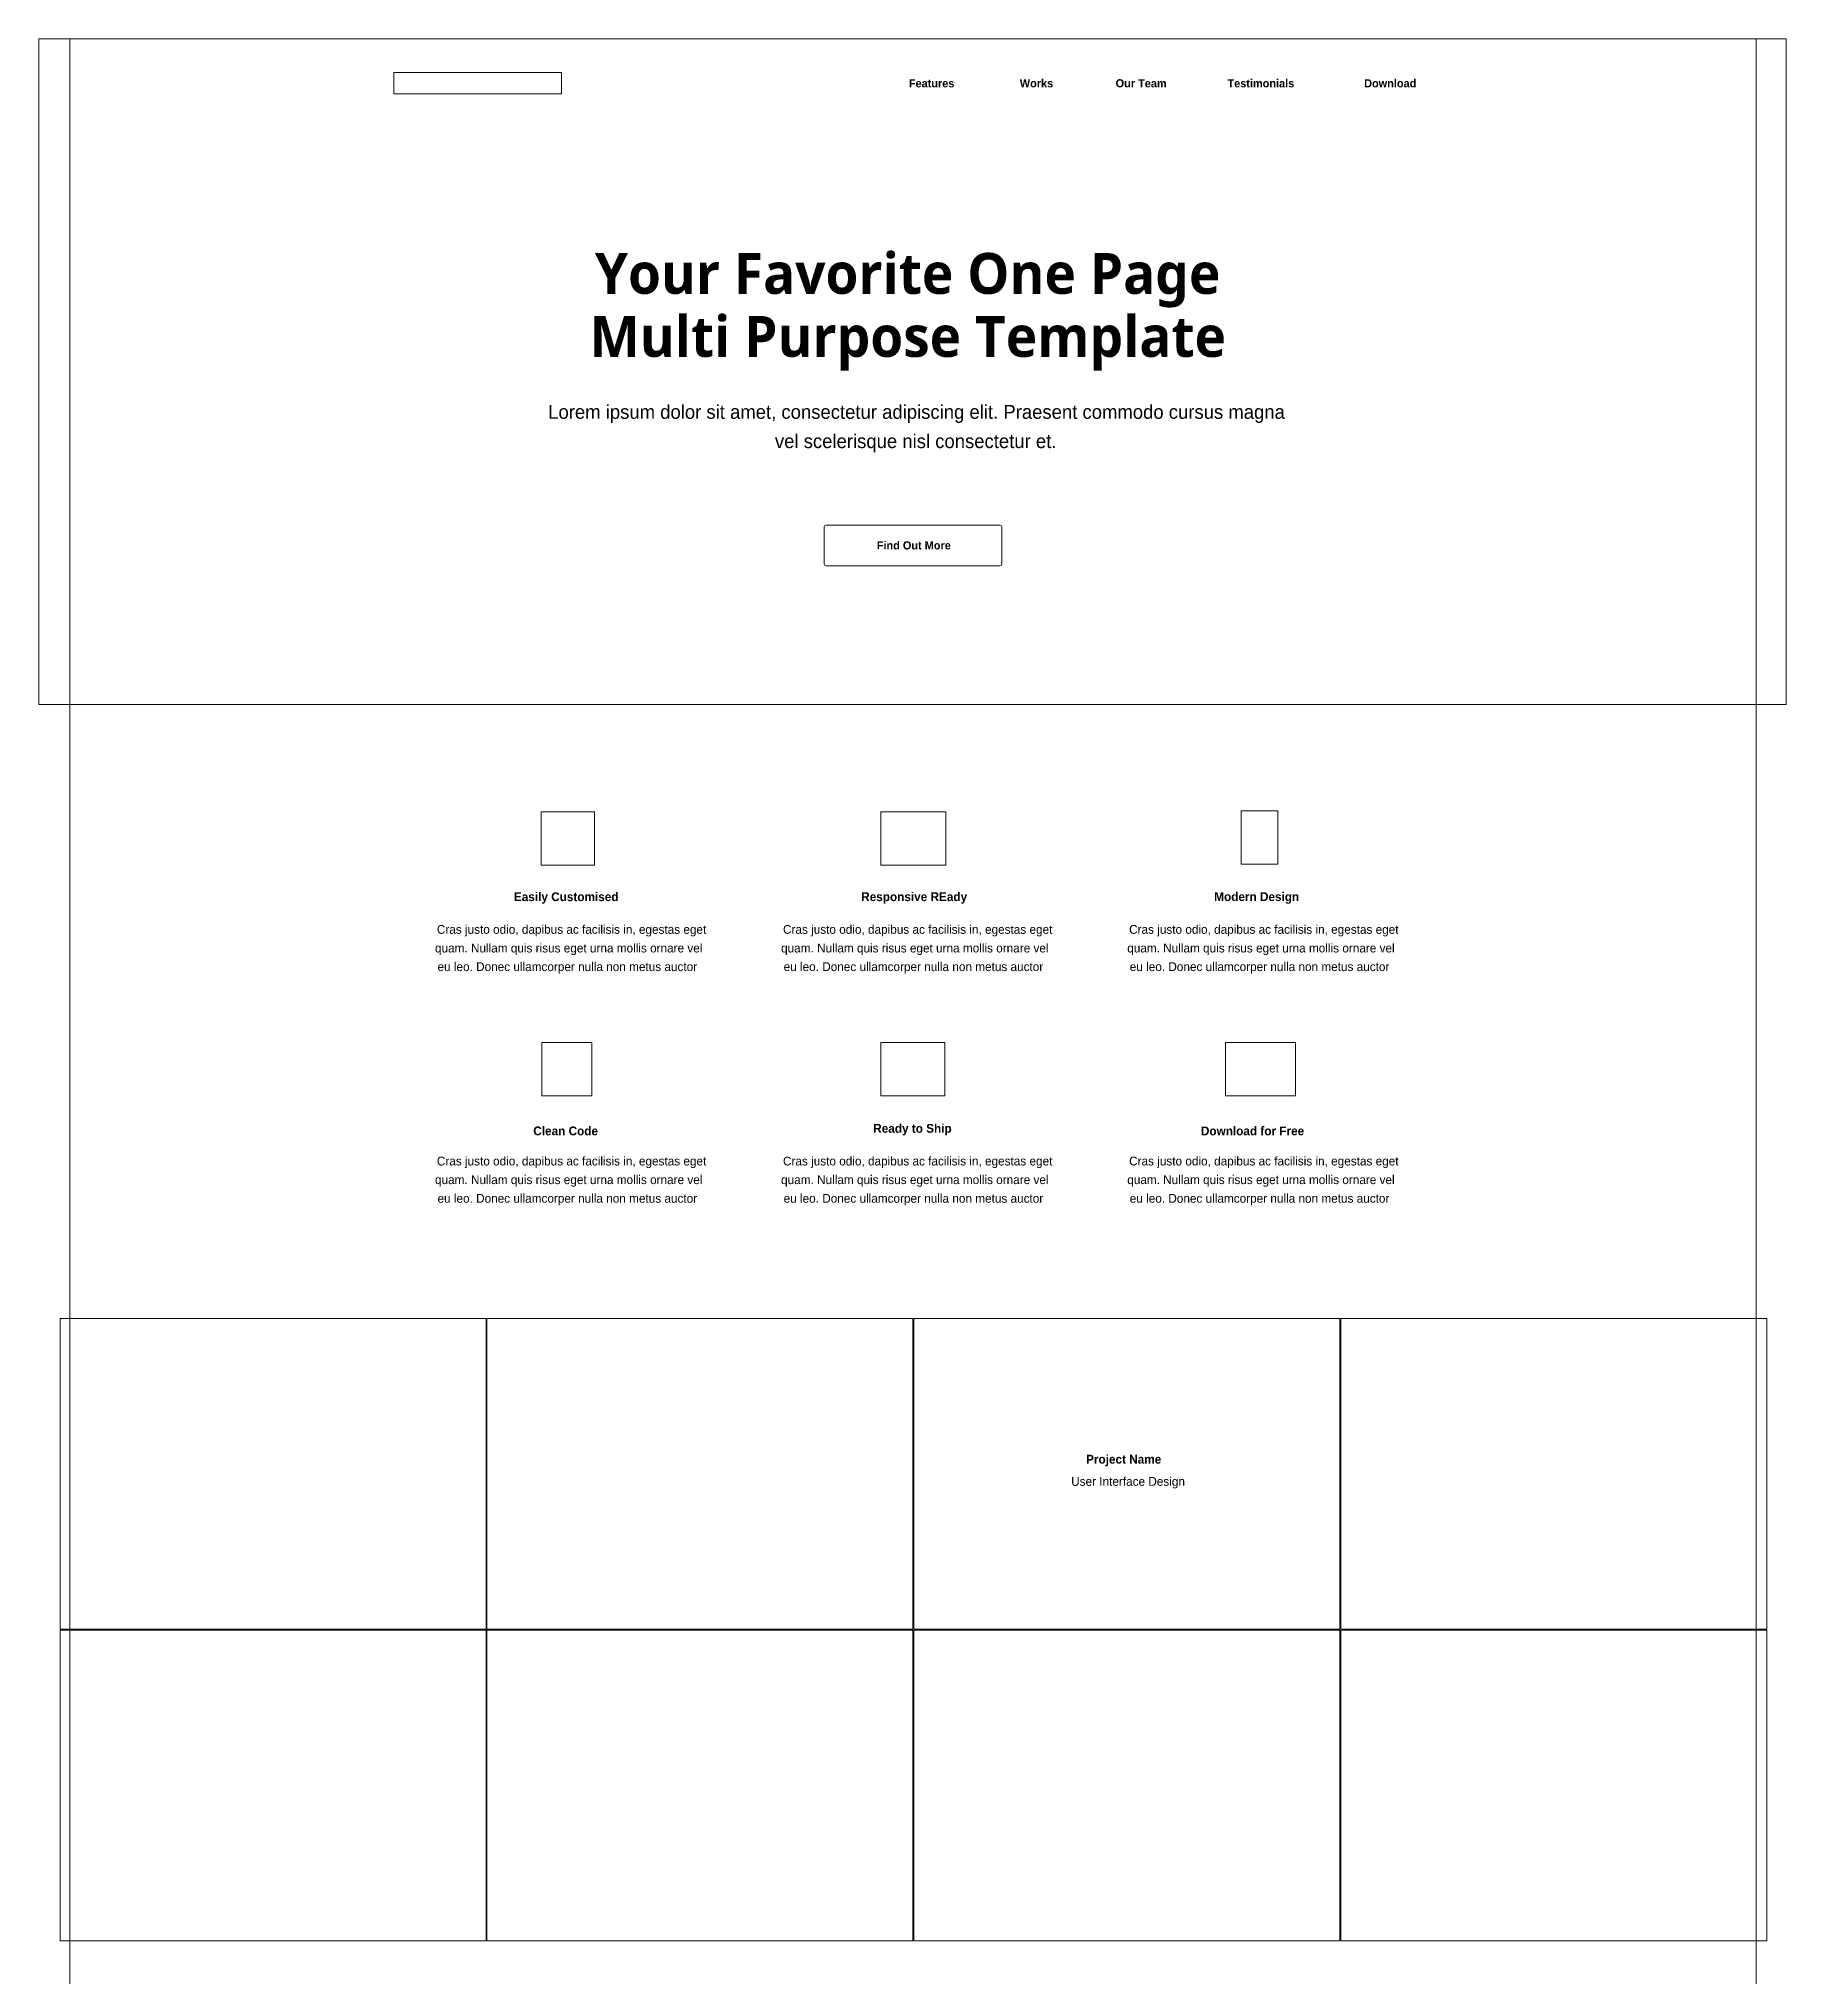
# Model space of a CAD drawing. Extents: x -25 to 1944, y -1514 to 2594.
# Drawn here: x -25 to 1944, y 410 to 2594 of the extents above; entities that cross this region are included whole.
import ezdxf

# ---------------------------------------------------------------- set-up
doc = ezdxf.new("R2010")
doc.units = 0
doc.header["$MEASUREMENT"] = 0
doc.header["$XCLIPFRAME"] = 2
for name, color, linetype, lineweight in [('features', 7, 'Continuous', 0), ('header', 7, 'Continuous', 0), ('Layer 1\xa0Image', 7, 'Continuous', 0), ('masthead', 7, 'Continuous', 0), ('works', 7, 'Continuous', 0)]:
    doc.layers.add(name, color=color, linetype=linetype, lineweight=lineweight)
picture_1 = doc.add_image_def('image1.png', size_in_pixel=(1900, 4108))
picture_2 = doc.add_image_def('image2.png', size_in_pixel=(1900, 750))
picture_3 = doc.add_image_def('image3.png', size_in_pixel=(189, 24))
picture_4 = doc.add_image_def('image4.png', size_in_pixel=(60, 60))
picture_5 = doc.add_image_def('image5.png', size_in_pixel=(73, 60))
picture_6 = doc.add_image_def('image6.png', size_in_pixel=(41, 60))
picture_7 = doc.add_image_def('image7.png', size_in_pixel=(56, 60))
picture_8 = doc.add_image_def('image8.png', size_in_pixel=(72, 60))
picture_9 = doc.add_image_def('image9.png', size_in_pixel=(79, 60))
picture_10 = doc.add_image_def('image10.png', size_in_pixel=(469, 350))
picture_11 = doc.add_image_def('image11.png', size_in_pixel=(480, 350))
picture_12 = doc.add_image_def('image12.png', size_in_pixel=(480, 350))
picture_13 = doc.add_image_def('image13.png', size_in_pixel=(468, 350))
picture_14 = doc.add_image_def('image14.png', size_in_pixel=(469, 350))
picture_15 = doc.add_image_def('image15.png', size_in_pixel=(480, 350))
picture_16 = doc.add_image_def('image16.png', size_in_pixel=(480, 350))
picture_17 = doc.add_image_def('image17.png', size_in_pixel=(468, 350))

msp = doc.modelspace()

# ---------------------------------------------------------------- linework, layer by layer
at = {"layer": 'masthead'}
msp.add_lwpolyline([(-25, 2594), (-25, 1844), (1944, 1844), (1944, 2594)], close=True, dxfattribs=at)
msp.add_open_spline([(1058, 2045.999755859375), (1058, 2045.999755859375), (862, 2045.999755859375), (862, 2045.999755859375), (860.8955078124999, 2045.999755859375), (860.0000610351562, 2045.104370117188), (860.0000610351562, 2043.999755859375), (860.0000610351562, 2043.999755859375), (860.0000610351562, 2002.000244140625), (860.0000610351562, 2002.000244140625), (860.0000610351562, 2000.895629882812), (860.8955078124999, 2000.000244140625), (862, 2000.000244140625), (862, 2000.000244140625), (1058, 2000.000244140625), (1058, 2000.000244140625), (1059.104614257812, 2000.000244140625), (1060, 2000.895629882812), (1060, 2002.000244140625), (1060, 2002.000244140625), (1060, 2043.999755859375), (1060, 2043.999755859375), (1060, 2045.104370117188), (1059.104614257812, 2045.999755859375), (1058, 2045.999755859375)], degree=3, knots=[0, 0, 0, 0, 1, 1, 1, 2, 2, 2, 3, 3, 3, 4, 4, 4, 5, 5, 5, 6, 6, 6, 7, 7, 7, 8, 8, 8, 8], dxfattribs=at)
at = {"layer": 'works'}
for points in [[(-0.99993896484375, 1151.999877929687), (-0.99993896484375, 801.9999389648438), (478.9999389648437, 801.9999389648438), (478.9999389648437, 1151.999877929687)], [(479.9999389648437, 1151.999877929687), (479.9999389648437, 801.9999389648438), (960, 801.9999389648438), (960, 1151.999877929687)], [(961, 1151.999877929687), (961, 801.9999389648438), (1441, 801.9999389648438), (1441, 1151.999877929687)], [(1442, 1151.999877929687), (1442, 801.9999389648438), (1922, 801.9999389648438), (1922, 1151.999877929687)], [(-0.99993896484375, 800.9999389648438), (-0.99993896484375, 451), (478.9999389648437, 451), (478.9999389648437, 800.9999389648438)], [(479.9999389648437, 800.9999389648438), (479.9999389648437, 451), (960, 451), (960, 800.9999389648438)], [(961, 800.9999389648438), (961, 451), (1441, 451), (1441, 800.9999389648438)], [(1442, 800.9999389648438), (1442, 451), (1922, 451), (1922, 800.9999389648438)]]:
    msp.add_lwpolyline(points, close=True, dxfattribs=at)

# ---------------------------------------------------------------- texts
at = {"layer": 'features', "char_height": 0.2, "attachment_point": 7}
for s, insert in [('\\C250;\\c3354669;\\FRaleway Bold|b1|i0|c1;\\H9.912000;\\W1.000000;Easily Customised', (510.3775024414062, 1619.390625)), ('\\C250;\\c3354669;\\FRaleway Bold|b1|i0|c1;\\H9.912000;\\W1.000000;Responsive REady', (901.7083435058593, 1619.390625)), ('\\C250;\\c3354669;\\FRaleway Bold|b1|i0|c1;\\H9.912000;\\W1.000000;Modern Design', (1299.45637512207, 1619.390625)), ('\\C8;\\c7959148;\\FRaleway|b0|i0|c1;\\H9.912000;\\W1.000000;Cras justo odio, dapibus ac facilisis in, egestas eget ', (423.5834045410156, 1582.564025878906)), ('\\C8;\\c7959148;\\FRaleway|b0|i0|c1;\\H9.912000;\\W1.000000;Cras justo odio, dapibus ac facilisis in, egestas eget ', (813.5834045410156, 1582.564025878906)), ('\\C8;\\c7959148;\\FRaleway|b0|i0|c1;\\H9.912000;\\W1.000000;Cras justo odio, dapibus ac facilisis in, egestas eget ', (1203.583404541016, 1582.564025878906)), ('\\C8;\\c7959148;\\FRaleway|b0|i0|c1;\\H9.912000;\\W1.000000;quam. Nullam quis risus eget urna mollis ornare vel ', (421.4553680419921, 1561.564025878906)), ('\\C8;\\c7959148;\\FRaleway|b0|i0|c1;\\H9.912000;\\W1.000000;quam. Nullam quis risus eget urna mollis ornare vel ', (811.4553680419922, 1561.564025878906)), ('\\C8;\\c7959148;\\FRaleway|b0|i0|c1;\\H9.912000;\\W1.000000;quam. Nullam quis risus eget urna mollis ornare vel ', (1201.455368041992, 1561.564025878906)), ('\\C8;\\c7959148;\\FRaleway|b0|i0|c1;\\H9.912000;\\W1.000000;eu leo. Donec ullamcorper nulla non metus auctor ', (424.3112182617187, 1540.564025878906)), ('\\C8;\\c7959148;\\FRaleway|b0|i0|c1;\\H9.912000;\\W1.000000;eu leo. Donec ullamcorper nulla non metus auctor ', (814.3112182617188, 1540.564025878906)), ('\\C8;\\c7959148;\\FRaleway|b0|i0|c1;\\H9.912000;\\W1.000000;eu leo. Donec ullamcorper nulla non metus auctor ', (1204.311218261719, 1540.564025878906)), ('\\C250;\\c3354669;\\FRaleway Bold|b1|i0|c1;\\H9.912000;\\W1.000000;Clean Code', (532.2032623291014, 1358.390625)), ('\\C250;\\c3354669;\\FRaleway Bold|b1|i0|c1;\\H9.912000;\\W1.000000;Ready to Ship', (915.2740478515625, 1358.390625)), ('\\C250;\\c3354669;\\FRaleway Bold|b1|i0|c1;\\H9.912000;\\W1.000000;Download for Free', (1284.483322143554, 1358.390625)), ('\\C8;\\c7959148;\\FRaleway|b0|i0|c1;\\H9.912000;\\W1.000000;Cras justo odio, dapibus ac facilisis in, egestas eget ', (423.5834045410156, 1321.564025878906)), ('\\C8;\\c7959148;\\FRaleway|b0|i0|c1;\\H9.912000;\\W1.000000;Cras justo odio, dapibus ac facilisis in, egestas eget ', (813.5834045410156, 1321.564025878906)), ('\\C8;\\c7959148;\\FRaleway|b0|i0|c1;\\H9.912000;\\W1.000000;Cras justo odio, dapibus ac facilisis in, egestas eget ', (1203.583404541016, 1321.564025878906)), ('\\C8;\\c7959148;\\FRaleway|b0|i0|c1;\\H9.912000;\\W1.000000;quam. Nullam quis risus eget urna mollis ornare vel ', (421.4553680419921, 1300.564025878906)), ('\\C8;\\c7959148;\\FRaleway|b0|i0|c1;\\H9.912000;\\W1.000000;quam. Nullam quis risus eget urna mollis ornare vel ', (811.4553680419922, 1300.564025878906)), ('\\C8;\\c7959148;\\FRaleway|b0|i0|c1;\\H9.912000;\\W1.000000;quam. Nullam quis risus eget urna mollis ornare vel ', (1201.455368041992, 1300.564025878906)), ('\\C8;\\c7959148;\\FRaleway|b0|i0|c1;\\H9.912000;\\W1.000000;eu leo. Donec ullamcorper nulla non metus auctor ', (424.3112182617187, 1279.564025878906)), ('\\C8;\\c7959148;\\FRaleway|b0|i0|c1;\\H9.912000;\\W1.000000;eu leo. Donec ullamcorper nulla non metus auctor ', (814.3112182617188, 1279.564025878906)), ('\\C8;\\c7959148;\\FRaleway|b0|i0|c1;\\H9.912000;\\W1.000000;eu leo. Donec ullamcorper nulla non metus auctor ', (1204.311218261719, 1279.564025878906))]:
    msp.add_mtext(s, dxfattribs=dict(at, insert=insert))
at = {"layer": 'header', "char_height": 0.2, "attachment_point": 7}
for s, insert in [('\\C7;\\c16777215;\\FRaleway Bold|b1|i0|c1;\\H9.204000;\\W1.000000;Features', (955.4023437499999, 2539.1015625)), ('\\C7;\\c16777215;\\FRaleway Bold|b1|i0|c1;\\H9.204000;\\W1.000000;Works', (1080.40234375, 2539.1015625)), ('\\C7;\\c16777215;\\FRaleway Bold|b1|i0|c1;\\H9.204000;\\W1.000000;Our Team', (1188.40234375, 2539.1015625)), ('\\C7;\\c16777215;\\FRaleway Bold|b1|i0|c1;\\H9.204000;\\W1.000000;Testimonials', (1314.40234375, 2539.1015625)), ('\\C7;\\c16777215;\\FRaleway Bold|b1|i0|c1;\\H9.204000;\\W1.000000;Download', (1468.40234375, 2539.1015625))]:
    msp.add_mtext(s, dxfattribs=dict(at, insert=insert))
at = {"layer": 'masthead', "char_height": 0.2, "attachment_point": 7}
for s, insert in [('\\C7;\\c16777215;\\FOpenSans Bold|b1|i0|c1;\\H46.020000;\\W1.000000;Your Favorite One Page', (601.5555114746093, 2291.1171875)), ('\\C7;\\c16777215;\\FOpenSans Bold|b1|i0|c1;\\H46.020000;\\W1.000000;Multi Purpose Template', (595.7066955566406, 2220.1171875)), ('\\C7;\\c16777215;\\FRaleway|b0|i0|c1;\\H15.576000;\\W1.000000;Lorem ipsum dolor sit amet, consectetur adipiscing elit. Praesent commodo cursus magna', (549.0229492187499, 2161.1171875)), ('\\C7;\\c16777215;\\FRaleway|b0|i0|c1;\\H15.576000;\\W1.000000;vel scelerisque nisl consectetur et.', (804.4953613281249, 2128.1171875)), ('\\C7;\\c16777215;\\FRaleway SemiBold|b1|i0|c1;\\H9.204000;\\W1.000000;Find Out More', (919.2541198730468, 2018.48828125))]:
    msp.add_mtext(s, dxfattribs=dict(at, insert=insert))
at = {"layer": 'works', "char_height": 0.2, "attachment_point": 7}
for s, insert in [('\\C7;\\c16777215;\\FRaleway Bold|b1|i0|c1;\\H9.912000;\\W1.000000;Project Name', (1155.077362060547, 985.62890625)), ('\\C7;\\c16777215;\\FRaleway|b0|i0|c1;\\H9.912000;\\W1.000000;User Interface Design', (1138.31265258789, 960.62890625))]:
    msp.add_mtext(s, dxfattribs=dict(at, insert=insert))

# ---------------------------------------------------------------- pictures from other files: only their frames are drawn
at = {"layer": 'features'}
image = msp.add_image(picture_4, insert=(541, 1663), size_in_units=(60, 60), dxfattribs=at)
image = msp.add_image(picture_5, insert=(924, 1663), size_in_units=(73, 60), dxfattribs=at)
image = msp.add_image(picture_6, insert=(1330, 1664), size_in_units=(41, 60), dxfattribs=at)
image.set_boundary_path([(-0.5, -0.5), (40.49999999999999, 59.5)])
image.dxf.clipping = 0
image.dxf.flags = 3
image = msp.add_image(picture_7, insert=(542, 1403), size_in_units=(56, 60), dxfattribs=at)
image = msp.add_image(picture_8, insert=(924, 1403), size_in_units=(72, 60), dxfattribs=at)
image = msp.add_image(picture_9, insert=(1312, 1403), size_in_units=(79, 60), dxfattribs=at)
at = {"layer": 'header'}
image = msp.add_image(picture_3, insert=(375, 2532), size_in_units=(189, 24), dxfattribs=at)
at = {"layer": 'Layer 1\xa0Image'}
image = msp.add_image(picture_1, insert=(10, -1514), size_in_units=(1900, 4108), dxfattribs=at)
at = {"layer": 'masthead'}
image = msp.add_image(picture_2, insert=(10, 1844), size_in_units=(1900, 750), dxfattribs=at)
at = {"layer": 'works'}
image = msp.add_image(picture_10, insert=(10, 802), size_in_units=(469, 350), dxfattribs=at)
image = msp.add_image(picture_11, insert=(480, 802), size_in_units=(480, 350), dxfattribs=at)
image.set_boundary_path([(-0.5, -0.5), (479.4999999999999, 349.5)])
image.dxf.clipping = 0
image.dxf.flags = 3
image = msp.add_image(picture_12, insert=(961, 802), size_in_units=(480, 350), dxfattribs=at)
image.set_boundary_path([(-0.5, -0.5), (479.4999999999999, 349.5)])
image.dxf.clipping = 0
image.dxf.flags = 3
image = msp.add_image(picture_13, insert=(1442, 802), size_in_units=(468, 350), dxfattribs=at)
image.set_boundary_path([(-0.5, -0.5), (467.4999999999999, 349.5)])
image.dxf.clipping = 0
image.dxf.flags = 3
image = msp.add_image(picture_14, insert=(10, 451), size_in_units=(469, 350), dxfattribs=at)
image = msp.add_image(picture_15, insert=(480, 451), size_in_units=(480, 350), dxfattribs=at)
image.set_boundary_path([(-0.5, -0.5), (479.4999999999999, 349.5)])
image.dxf.clipping = 0
image.dxf.flags = 3
image = msp.add_image(picture_16, insert=(961, 451), size_in_units=(480, 350), dxfattribs=at)
image.set_boundary_path([(-0.5, -0.5), (479.4999999999999, 349.5)])
image.dxf.clipping = 0
image.dxf.flags = 3
image = msp.add_image(picture_17, insert=(1442, 451), size_in_units=(468, 350), dxfattribs=at)
image.set_boundary_path([(-0.5, -0.5), (467.4999999999999, 349.5)])
image.dxf.clipping = 0
image.dxf.flags = 3

doc.saveas('drawing.dxf')
